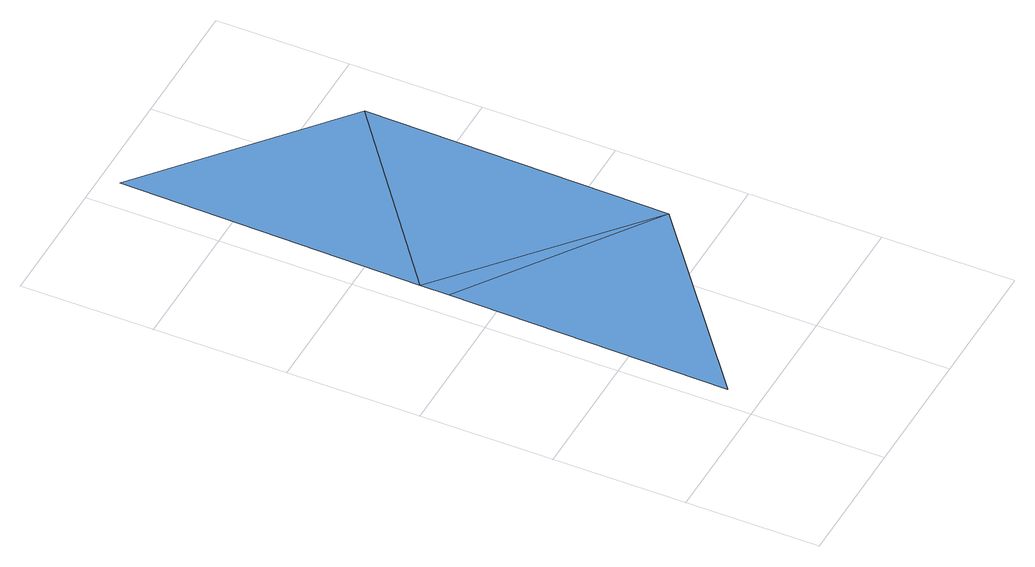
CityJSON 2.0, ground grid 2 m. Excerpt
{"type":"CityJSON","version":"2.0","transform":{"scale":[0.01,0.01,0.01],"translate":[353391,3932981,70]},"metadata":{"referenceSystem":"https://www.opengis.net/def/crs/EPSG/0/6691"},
"CityObjects":{
"waterbody1":{"type":"WaterBody","attributes":{"name":"3","class":"1140","function":"1","WaterBodyRiverFloodingRiskAttribute.description":"2","WaterBodyRiverFloodingRiskAttribute.rankOrg":"2","WaterBodyRiverFloodingRiskAttribute.adminType":"2","WaterBodyRiverFloodingRiskAttribute.scale":"L2"},"geometry":[{"type":"MultiSurface","lod":"1","boundaries":[[[0,1,2]],[[1,0,3]],[[0,4,3]],[[5,3,4]]]}]}
},
"vertices":[
[317,279,28],[39,473,28],[32,51,28],[39,516,28],[324,739,28],[47,971,29]
]}
